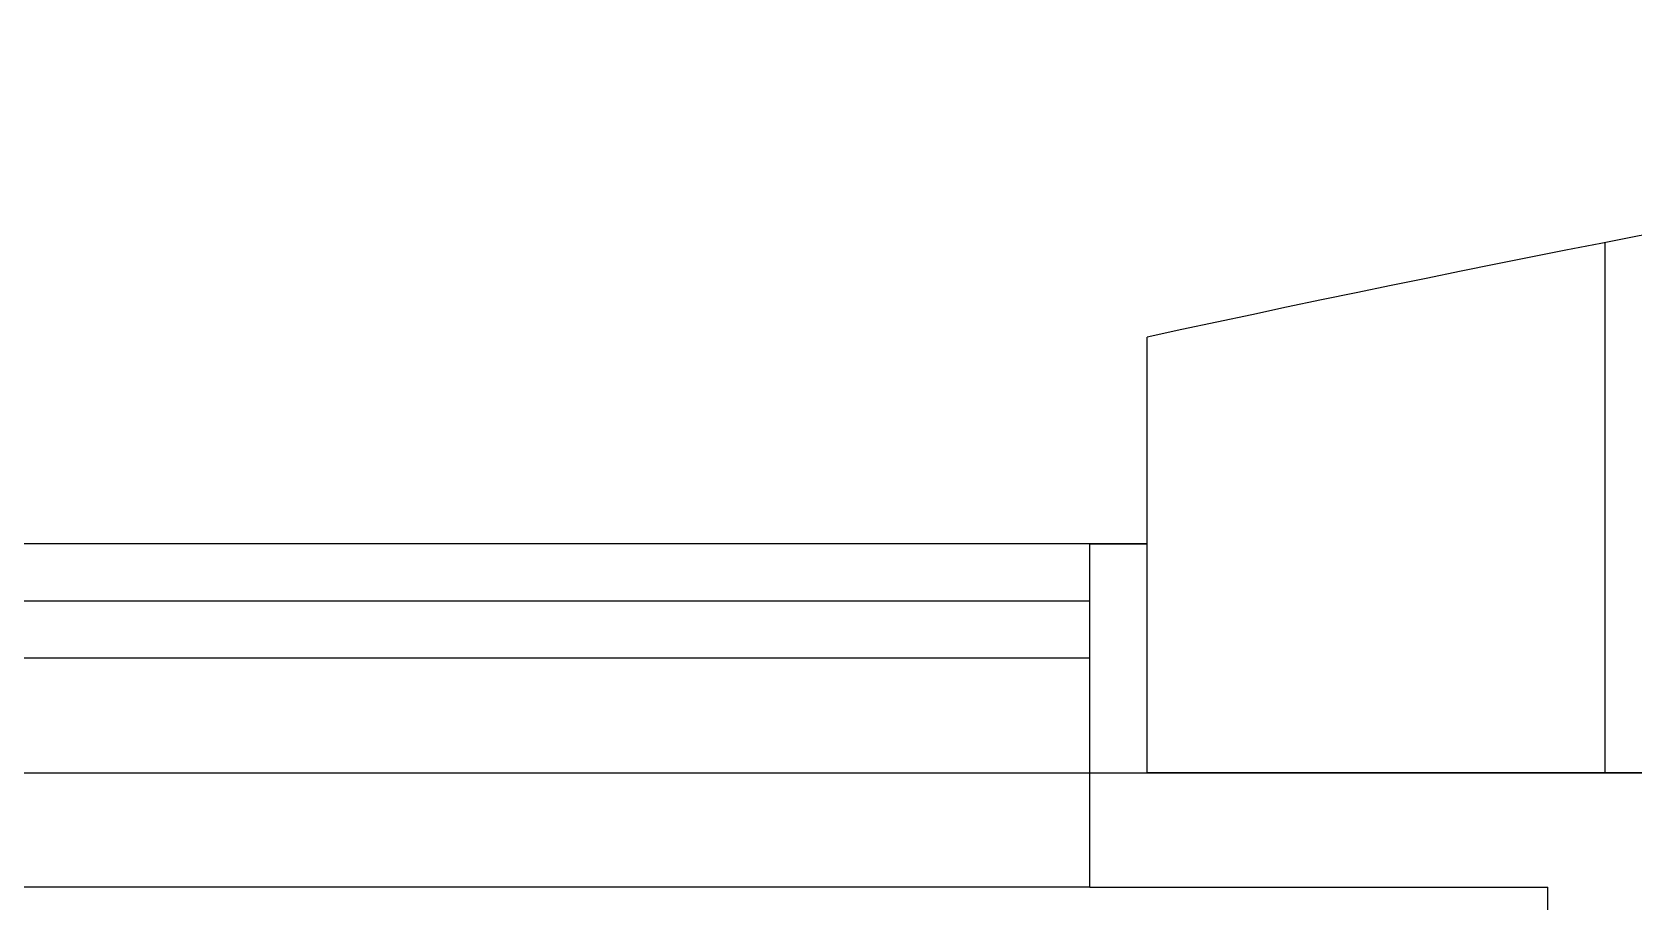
# Model space of a CAD drawing. Header units: millimetres. Extents: x 1143 to 39838, y 578 to 35727.
# Drawn here: x 4941 to 7740, y 28213 to 29734 of the extents above; entities that cross this region are included whole.
import ezdxf

# ---------------------------------------------------------------- set-up
doc = ezdxf.new("R2010")
doc.units = ezdxf.units.MM
for name, color, linetype in [('3', 7, 'Continuous'), ('JJ', 8, 'Continuous'), ('PUB_WINDW', 7, 'Continuous'), ('WALL', 255, 'Continuous'), ('WINDOW', 2, 'Continuous')]:
    doc.layers.add(name, color=color, linetype=linetype)
doc.styles.add('DIM_FONT', font='SIMPLEX', dxfattribs={"width": 0.8})
doc.styles.get("Standard").update_dxf_attribs({"font": 'arial.ttf'})

# ---------------------------------------------------------------- blocks, each defined once
blk = doc.blocks.new('1T4F81聚福元')
at = {"layer": '3'}
for p, q in [((-17500, -73.4), (-17500, -1000)), ((-18300, -600), (-18300, -238.6)), ((-18400, -1200), (-20400, -1200))]:
    blk.add_line(p, q, dxfattribs=at)
blk.add_arc((-9433.1, -41153.6), 41864.8, 91.32651, 102.22771, dxfattribs=at)
at = {"layer": 'WALL'}
for p, q in [((-18400, -1200), (-18400, -600)), ((-18400, -600), (-18300, -600)), ((-18300, -1000), (-18300, -600)), ((-18400, -1200), (-18400, -1000)), ((-18300, -1000), (-17000, -1000)), ((-18400, -1200), (-17600, -1200)), ((-17600, -5500), (-17600, -1200))]:
    blk.add_line(p, q, dxfattribs=at)
at = {"layer": 'WINDOW'}
for points in [[(-10400, -1000), (-18300, -1000), (-18300, -600), (-21600, -600), (-21600, -2000), (-21200, -2000), (-21200, -7000), (-20750, -7000), (-20700, -8950), (-20300, -8950), (-20300, -10000), (-13258, -10000), (-13258, -13400)], [(-18400, -600), (-21600, -600), (-21600, -1800)], [(-18400, -700), (-21500, -700), (-21500, -1800)], [(-18400, -800), (-21400, -800), (-21400, -1800)]]:
    blk.add_lwpolyline(points, dxfattribs=at)
blk.add_lwpolyline([(-21200, -1000), (-10300, -1000), (-10300, -7500), (-7600, -7500), (-7600, -9600), (-8500, -9600), (-8500, -11600), (-13258, -11600), (-13258, -11500), (-11742, -11500), (-11742, -9700), (-14400, -9700), (-14400, -10000), (-20300, -10000), (-20300, -7000), (-21200, -7000)], close=True, dxfattribs=at)
at = {"style": 'DIM_FONT', "oblique": -180, "text_generation_flag": 4, "width": 0.8, "flags": 9}
for tag, p, rotation in [('XSIZE', (1326.3, -15051.1), 135), ('YSIZE', (1326.3, -15051.1), 135), ('XSIZE', (3900.1, -18100), 45), ('YSIZE', (3900.1, -18100), 45)]:
    blk.add_attdef(tag, p, '', height=0.5, rotation=rotation, dxfattribs=at)
at = {"layer": 'JJ', "oblique": -180, "text_generation_flag": 4, "width": 0.8, "flags": 9}
for p in [(1764.7, -14093.6), (2339, -19893.8)]:
    blk.add_attdef('XSIZE', p, '', height=0.441, dxfattribs=at)
blk.add_attdef('XSIZE', (-13521.8, -18540), '', height=0.441, rotation=90, dxfattribs=at)

msp = doc.modelspace()

# ---------------------------------------------------------------- block references
at = {"layer": 'PUB_WINDW'}
msp.add_blockref('1T4F81聚福元', (25189.3, 29439.1), dxfattribs=at)

doc.saveas('drawing.dxf')
